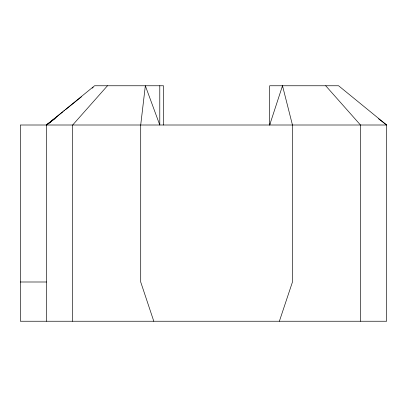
<?xml version="1.0" encoding="UTF-8"?>
<svg xmlns="http://www.w3.org/2000/svg" width="407" height="407" viewBox="0 0 407 407"><rect width="100%" height="100%" fill="white"/><g stroke="black" fill="none" stroke-linecap="round" stroke-linejoin="round"><path stroke-width="0.61" d="M378.591 118.849L386.65 125.005L20.35 125.005L20.35 321.24L386.65 321.24L386.65 125.005L338.588 85.76L269.673 85.76L269.678 125.005L270.06 123.799M269.673 125.005L282.504 85.76L292.46 125.005L292.46 281.995L279.375 321.24M107.458 85.76L72.68 125.005L72.68 321.24M46.515 321.24L46.515 125.005L94.577 85.76L163.487 85.76L163.487 125.005M54.574 118.849L46.515 125.005L62.729 111.925M63.711 111.131L64.693 110.338M65.675 109.544L81.395 96.861M92.206 88.141L93.188 87.347M46.515 125.005L56.059 117.623M20.35 281.995L46.515 281.995M325.707 85.76L360.485 125.005L360.485 321.24M153.79 321.24L140.705 281.995L140.705 125.005L145.34 85.76L159.783 125.005L159.783 85.76M282.504 85.76L282.504 87.027"/></g></svg>
